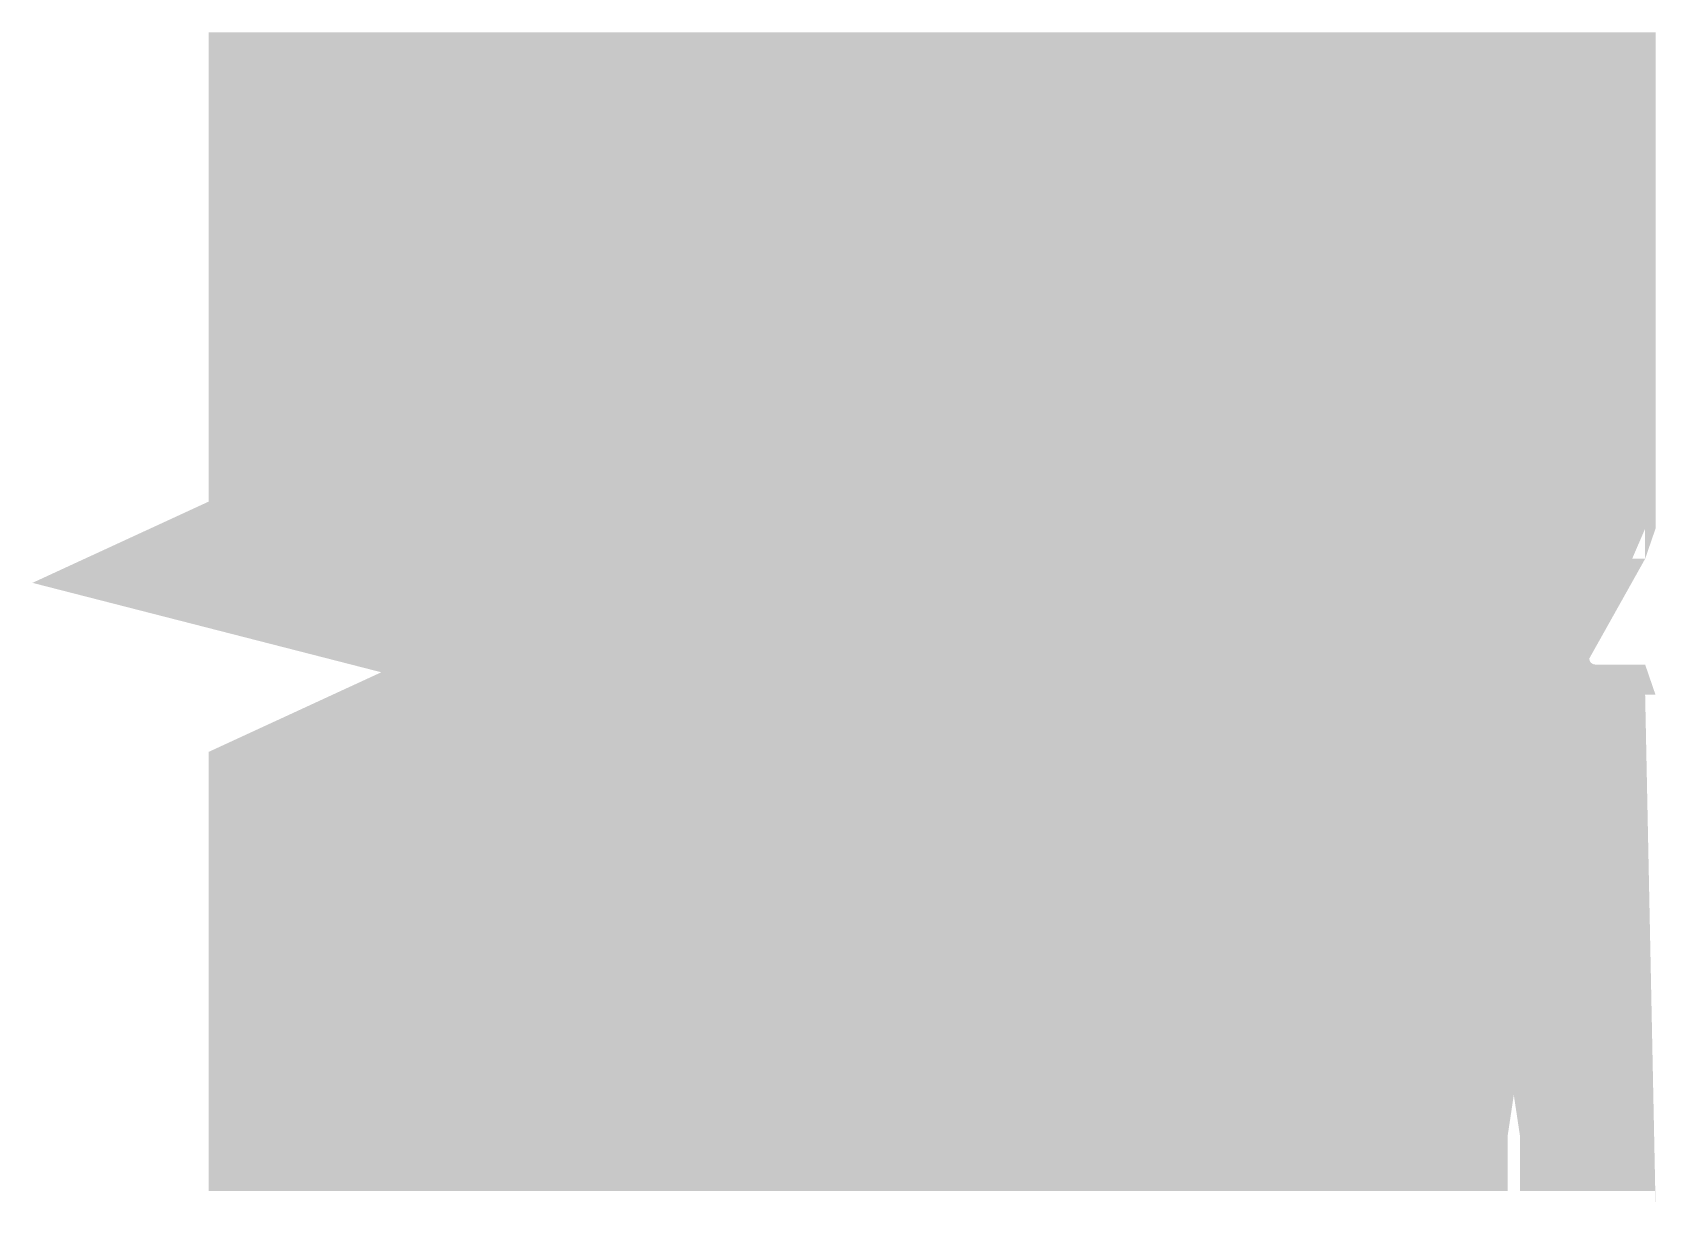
# Model space of a CAD drawing. Extents: x -43.4 to 51, y 0 to 66.
# Drawn here: x -43.39 to -35.34, y 8.27 to 14.09 of the extents above; entities that cross this region are included whole.
import ezdxf

# ---------------------------------------------------------------- set-up
doc = ezdxf.new("R2010")
doc.units = 0
doc.header["$LTSCALE"] = 1.5
doc.header["$MEASUREMENT"] = 0
doc.layers.add('STRUCTURE_SHADING', color=254, linetype='CONTINUOUS')

msp = doc.modelspace()

# ---------------------------------------------------------------- hatches: boundary and pattern name
at = {"layer": 'STRUCTURE_SHADING', "linetype": 'CONTINUOUS'}
h = msp.add_hatch(color=256, dxfattribs=at)
edge = h.paths.add_edge_path()
edge.add_line((-42.5159, 14.0867), (-35.3382, 14.0867))
edge.add_line((-42.5159, 14.0867), (-42.5159, 11.758))
edge.add_line((-43.3897, 11.3549), (-42.5159, 11.758))
edge.add_line((-41.6592, 10.9111), (-43.3897, 11.3549))
edge.add_line((-42.5159, 10.5158), (-41.6592, 10.9111))
edge.add_line((-42.5159, 8.3367), (-42.5159, 10.5158))
edge.add_line((-36.0725, 8.3367), (-42.5159, 8.3367))
edge.add_line((-36.0725, 8.6054), (-36.0725, 8.3367))
edge.add_line((-36.0412, 8.8132), (-36.0725, 8.6054))
edge.add_line((-36.01, 8.6054), (-36.0412, 8.8132))
edge.add_line((-36.01, 8.3367), (-36.01, 8.6054))
edge.add_line((-35.3382, 8.3367), (-36.01, 8.3367))
edge.add_line((-35.3382, 10.7992), (-35.3382, 8.2742))
edge.add_line((-35.3897, 10.7992), (-35.3382, 10.7992))
edge.add_line((-35.3897, 10.9492), (-35.3897, 10.7992))
edge.add_line((-35.3897, 10.9492), (-35.6369, 10.9492))
edge.add_arc((-35.6369, 10.9792), 0.03, 180, 270, ccw=False)
edge.add_line((-35.3897, 11.4742), (-35.6369, 11.4742))
edge.add_arc((-35.6369, 11.4442), 0.03, 90, 180)
edge.add_line((-35.6669, 11.4442), (-35.6669, 10.9792))
edge.add_line((-35.3897, 11.6242), (-35.3897, 11.4742))
edge.add_line((-35.3382, 11.6242), (-35.3897, 11.6242))
edge.add_line((-35.3382, 14.0867), (-35.3382, 11.6242))

doc.saveas('drawing.dxf')
